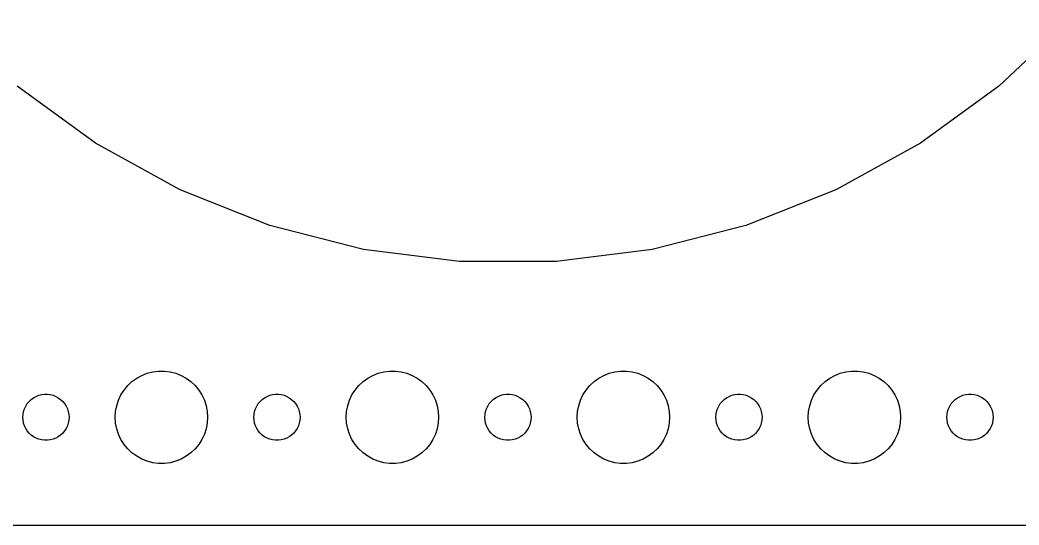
# Model space of a CAD drawing. Header units: metres. Extents: x -270 to 270, y -67 to 67.
# Drawn here: x -136.7 to -71.8, y -67 to -34.2 of the extents above; entities that cross this region are included whole.
import ezdxf

# ---------------------------------------------------------------- set-up
doc = ezdxf.new("R2010")
doc.units = ezdxf.units.M

msp = doc.modelspace()

# ---------------------------------------------------------------- linework, layer by layer
for p, q in [((-68.5516, -34.2274), (-73.1288, -38.5257)), ((-131.791, -42.2164), (-136.871, -38.5257)), ((-73.1288, -38.5257), (-78.2087, -42.2164)), ((-126.289, -45.2413), (-131.791, -42.2164)), ((-78.2087, -42.2164), (-83.711, -45.2413)), ((-120.451, -47.5528), (-126.289, -45.2413)), ((-83.711, -45.2413), (-89.5491, -47.5528)), ((-114.369, -49.1143), (-120.451, -47.5528)), ((-89.5491, -47.5528), (-95.6309, -49.1143)), ((-108.14, -49.9013), (-114.369, -49.1143)), ((-95.6309, -49.1143), (-101.86, -49.9013)), ((-101.86, -49.9013), (-108.14, -49.9013)), ((-128.427, -57.1468), (-128.062, -57.0531)), ((-128.062, -57.0531), (-127.688, -57.0059)), ((-127.688, -57.0059), (-127.312, -57.0059)), ((-127.312, -57.0059), (-126.938, -57.0531)), ((-126.938, -57.0531), (-126.573, -57.1468)), ((-113.427, -57.1468), (-113.062, -57.0531)), ((-113.062, -57.0531), (-112.688, -57.0059)), ((-112.688, -57.0059), (-112.312, -57.0059)), ((-112.312, -57.0059), (-111.938, -57.0531)), ((-111.938, -57.0531), (-111.573, -57.1468)), ((-98.427, -57.1468), (-98.0621, -57.0531)), ((-98.0621, -57.0531), (-97.6884, -57.0059)), ((-97.6884, -57.0059), (-97.3116, -57.0059)), ((-97.3116, -57.0059), (-96.9379, -57.0531)), ((-96.9379, -57.0531), (-96.573, -57.1468)), ((-83.427, -57.1468), (-83.0621, -57.0531)), ((-83.0621, -57.0531), (-82.6884, -57.0059)), ((-82.6884, -57.0059), (-82.3116, -57.0059)), ((-82.3116, -57.0059), (-81.9379, -57.0531)), ((-81.9379, -57.0531), (-81.573, -57.1468)), ((-129.687, -57.9464), (-129.412, -57.6885)), ((-129.412, -57.6885), (-129.107, -57.467)), ((-129.107, -57.467), (-128.777, -57.2855)), ((-128.777, -57.2855), (-128.427, -57.1468)), ((-126.573, -57.1468), (-126.223, -57.2855)), ((-126.223, -57.2855), (-125.893, -57.467)), ((-125.893, -57.467), (-125.588, -57.6885)), ((-125.588, -57.6885), (-125.313, -57.9464)), ((-114.687, -57.9464), (-114.412, -57.6885)), ((-114.412, -57.6885), (-114.107, -57.467)), ((-114.107, -57.467), (-113.777, -57.2855)), ((-113.777, -57.2855), (-113.427, -57.1468)), ((-111.573, -57.1468), (-111.223, -57.2855)), ((-111.223, -57.2855), (-110.893, -57.467)), ((-110.893, -57.467), (-110.588, -57.6885)), ((-110.588, -57.6885), (-110.313, -57.9464)), ((-99.6869, -57.9464), (-99.4123, -57.6885)), ((-99.4123, -57.6885), (-99.1075, -57.467)), ((-99.1075, -57.467), (-98.7773, -57.2855)), ((-98.7773, -57.2855), (-98.427, -57.1468)), ((-96.573, -57.1468), (-96.2227, -57.2855)), ((-96.2227, -57.2855), (-95.8925, -57.467)), ((-95.8925, -57.467), (-95.5877, -57.6885)), ((-95.5877, -57.6885), (-95.3131, -57.9464)), ((-84.6869, -57.9464), (-84.4123, -57.6885)), ((-84.4123, -57.6885), (-84.1075, -57.467)), ((-84.1075, -57.467), (-83.7773, -57.2855)), ((-83.7773, -57.2855), (-83.427, -57.1468)), ((-81.573, -57.1468), (-81.2227, -57.2855)), ((-81.2227, -57.2855), (-80.8925, -57.467)), ((-80.8925, -57.467), (-80.5877, -57.6885)), ((-80.5877, -57.6885), (-80.3131, -57.9464)), ((-130.129, -58.5547), (-129.927, -58.2366)), ((-129.927, -58.2366), (-129.687, -57.9464)), ((-125.313, -57.9464), (-125.073, -58.2366)), ((-125.073, -58.2366), (-124.871, -58.5547)), ((-115.129, -58.5547), (-114.927, -58.2366)), ((-114.927, -58.2366), (-114.687, -57.9464)), ((-110.313, -57.9464), (-110.073, -58.2366)), ((-110.073, -58.2366), (-109.871, -58.5547)), ((-100.129, -58.5547), (-99.927, -58.2366)), ((-99.927, -58.2366), (-99.6869, -57.9464)), ((-95.3131, -57.9464), (-95.073, -58.2366)), ((-95.073, -58.2366), (-94.8711, -58.5547)), ((-85.1289, -58.5547), (-84.927, -58.2366)), ((-84.927, -58.2366), (-84.6869, -57.9464)), ((-80.3131, -57.9464), (-80.073, -58.2366)), ((-80.073, -58.2366), (-79.8711, -58.5547)), ((-136.214, -59.1183), (-136.093, -58.9732)), ((-136.093, -58.9732), (-135.956, -58.8442)), ((-135.956, -58.8442), (-135.804, -58.7335)), ((-135.804, -58.7335), (-135.639, -58.6428)), ((-135.639, -58.6428), (-135.464, -58.5734)), ((-135.464, -58.5734), (-135.281, -58.5266)), ((-135.281, -58.5266), (-135.094, -58.503)), ((-135.094, -58.503), (-134.906, -58.503)), ((-134.906, -58.503), (-134.719, -58.5266)), ((-134.719, -58.5266), (-134.536, -58.5734)), ((-134.536, -58.5734), (-134.361, -58.6428)), ((-134.361, -58.6428), (-134.196, -58.7335)), ((-134.196, -58.7335), (-134.044, -58.8442)), ((-134.044, -58.8442), (-133.907, -58.9732)), ((-133.907, -58.9732), (-133.786, -59.1183)), ((-130.406, -59.2539), (-130.289, -58.8956)), ((-130.289, -58.8956), (-130.129, -58.5547)), ((-124.871, -58.5547), (-124.711, -58.8956)), ((-124.711, -58.8956), (-124.594, -59.2539)), ((-121.214, -59.1183), (-121.093, -58.9732)), ((-121.093, -58.9732), (-120.956, -58.8442)), ((-120.956, -58.8442), (-120.804, -58.7335)), ((-120.804, -58.7335), (-120.639, -58.6428)), ((-120.639, -58.6428), (-120.464, -58.5734)), ((-120.464, -58.5734), (-120.281, -58.5266)), ((-120.281, -58.5266), (-120.094, -58.503)), ((-120.094, -58.503), (-119.906, -58.503)), ((-119.906, -58.503), (-119.719, -58.5266)), ((-119.719, -58.5266), (-119.536, -58.5734)), ((-119.536, -58.5734), (-119.361, -58.6428)), ((-119.361, -58.6428), (-119.196, -58.7335)), ((-119.196, -58.7335), (-119.044, -58.8442)), ((-119.044, -58.8442), (-118.907, -58.9732)), ((-118.907, -58.9732), (-118.786, -59.1183)), ((-115.406, -59.2539), (-115.289, -58.8956)), ((-115.289, -58.8956), (-115.129, -58.5547)), ((-109.871, -58.5547), (-109.711, -58.8956)), ((-109.711, -58.8956), (-109.594, -59.2539)), ((-106.214, -59.1183), (-106.093, -58.9732)), ((-106.093, -58.9732), (-105.956, -58.8442)), ((-105.956, -58.8442), (-105.804, -58.7335)), ((-105.804, -58.7335), (-105.639, -58.6428)), ((-105.639, -58.6428), (-105.464, -58.5734)), ((-105.464, -58.5734), (-105.281, -58.5266)), ((-105.281, -58.5266), (-105.094, -58.503)), ((-105.094, -58.503), (-104.906, -58.503)), ((-104.906, -58.503), (-104.719, -58.5266)), ((-104.719, -58.5266), (-104.536, -58.5734)), ((-104.536, -58.5734), (-104.361, -58.6428)), ((-104.361, -58.6428), (-104.196, -58.7335)), ((-104.196, -58.7335), (-104.044, -58.8442)), ((-104.044, -58.8442), (-103.907, -58.9732)), ((-103.907, -58.9732), (-103.786, -59.1183)), ((-100.406, -59.2539), (-100.289, -58.8956)), ((-100.289, -58.8956), (-100.129, -58.5547)), ((-94.8711, -58.5547), (-94.7107, -58.8956)), ((-94.7107, -58.8956), (-94.5943, -59.2539)), ((-91.2135, -59.1183), (-91.0934, -58.9732)), ((-91.0934, -58.9732), (-90.9561, -58.8442)), ((-90.9561, -58.8442), (-90.8037, -58.7335)), ((-90.8037, -58.7335), (-90.6387, -58.6428)), ((-90.6387, -58.6428), (-90.4635, -58.5734)), ((-90.4635, -58.5734), (-90.2811, -58.5266)), ((-90.2811, -58.5266), (-90.0942, -58.503)), ((-90.0942, -58.503), (-89.9058, -58.503)), ((-89.9058, -58.503), (-89.7189, -58.5266)), ((-89.7189, -58.5266), (-89.5365, -58.5734)), ((-89.5365, -58.5734), (-89.3613, -58.6428)), ((-89.3613, -58.6428), (-89.1963, -58.7335)), ((-89.1963, -58.7335), (-89.0439, -58.8442)), ((-89.0439, -58.8442), (-88.9065, -58.9732)), ((-88.9065, -58.9732), (-88.7865, -59.1183)), ((-85.4057, -59.2539), (-85.2893, -58.8956)), ((-85.2893, -58.8956), (-85.1289, -58.5547)), ((-79.8711, -58.5547), (-79.7107, -58.8956)), ((-79.7107, -58.8956), (-79.5943, -59.2539)), ((-76.2135, -59.1183), (-76.0934, -58.9732)), ((-76.0934, -58.9732), (-75.9561, -58.8442)), ((-75.9561, -58.8442), (-75.8037, -58.7335)), ((-75.8037, -58.7335), (-75.6387, -58.6428)), ((-75.6387, -58.6428), (-75.4635, -58.5734)), ((-75.4635, -58.5734), (-75.2811, -58.5266)), ((-75.2811, -58.5266), (-75.0942, -58.503)), ((-75.0942, -58.503), (-74.9058, -58.503)), ((-74.9058, -58.503), (-74.7189, -58.5266)), ((-74.7189, -58.5266), (-74.5365, -58.5734)), ((-74.5365, -58.5734), (-74.3613, -58.6428)), ((-74.3613, -58.6428), (-74.1963, -58.7335)), ((-74.1963, -58.7335), (-74.0439, -58.8442)), ((-74.0439, -58.8442), (-73.9065, -58.9732)), ((-73.9065, -58.9732), (-73.7865, -59.1183)), ((-136.488, -59.812), (-136.453, -59.627)), ((-136.453, -59.627), (-136.395, -59.4478)), ((-136.395, -59.4478), (-136.314, -59.2774)), ((-136.314, -59.2774), (-136.214, -59.1183)), ((-133.786, -59.1183), (-133.686, -59.2774)), ((-133.686, -59.2774), (-133.605, -59.4478)), ((-133.605, -59.4478), (-133.547, -59.627)), ((-133.547, -59.627), (-133.512, -59.812)), ((-130.5, -60), (-130.476, -59.624)), ((-130.476, -59.624), (-130.406, -59.2539)), ((-124.594, -59.2539), (-124.524, -59.624)), ((-124.524, -59.624), (-124.5, -60)), ((-121.488, -59.812), (-121.453, -59.627)), ((-121.453, -59.627), (-121.395, -59.4478)), ((-121.395, -59.4478), (-121.314, -59.2774)), ((-121.314, -59.2774), (-121.214, -59.1183)), ((-118.786, -59.1183), (-118.686, -59.2774)), ((-118.686, -59.2774), (-118.605, -59.4478)), ((-118.605, -59.4478), (-118.547, -59.627)), ((-118.547, -59.627), (-118.512, -59.812)), ((-115.5, -60), (-115.476, -59.624)), ((-115.476, -59.624), (-115.406, -59.2539)), ((-109.594, -59.2539), (-109.524, -59.624)), ((-109.524, -59.624), (-109.5, -60)), ((-106.488, -59.812), (-106.453, -59.627)), ((-106.453, -59.627), (-106.395, -59.4478)), ((-106.395, -59.4478), (-106.314, -59.2774)), ((-106.314, -59.2774), (-106.214, -59.1183)), ((-103.786, -59.1183), (-103.686, -59.2774)), ((-103.686, -59.2774), (-103.605, -59.4478)), ((-103.605, -59.4478), (-103.547, -59.627)), ((-103.547, -59.627), (-103.512, -59.812)), ((-100.5, -60), (-100.476, -59.624)), ((-100.476, -59.624), (-100.406, -59.2539)), ((-94.5943, -59.2539), (-94.5237, -59.624)), ((-94.5237, -59.624), (-94.5, -60)), ((-91.4882, -59.812), (-91.4529, -59.627)), ((-91.4529, -59.627), (-91.3947, -59.4478)), ((-91.3947, -59.4478), (-91.3145, -59.2774)), ((-91.3145, -59.2774), (-91.2135, -59.1183)), ((-88.7865, -59.1183), (-88.6855, -59.2774)), ((-88.6855, -59.2774), (-88.6053, -59.4478)), ((-88.6053, -59.4478), (-88.5471, -59.627)), ((-88.5471, -59.627), (-88.5118, -59.812)), ((-85.5, -60), (-85.4763, -59.624)), ((-85.4763, -59.624), (-85.4057, -59.2539)), ((-79.5943, -59.2539), (-79.5237, -59.624)), ((-79.5237, -59.624), (-79.5, -60)), ((-76.4882, -59.812), (-76.4529, -59.627)), ((-76.4529, -59.627), (-76.3947, -59.4478)), ((-76.3947, -59.4478), (-76.3145, -59.2774)), ((-76.3145, -59.2774), (-76.2135, -59.1183)), ((-73.7865, -59.1183), (-73.6855, -59.2774)), ((-73.6855, -59.2774), (-73.6053, -59.4478)), ((-73.6053, -59.4478), (-73.5471, -59.627)), ((-73.5471, -59.627), (-73.5118, -59.812)), ((-136.5, -60), (-136.488, -59.812)), ((-136.488, -60.188), (-136.5, -60)), ((-136.453, -60.373), (-136.488, -60.188)), ((-133.512, -60.188), (-133.547, -60.373)), ((-133.512, -59.812), (-133.5, -60)), ((-133.5, -60), (-133.512, -60.188)), ((-130.476, -60.376), (-130.5, -60)), ((-124.5, -60), (-124.524, -60.376)), ((-121.5, -60), (-121.488, -59.812)), ((-121.488, -60.188), (-121.5, -60)), ((-121.453, -60.373), (-121.488, -60.188)), ((-118.512, -60.188), (-118.547, -60.373)), ((-118.512, -59.812), (-118.5, -60)), ((-118.5, -60), (-118.512, -60.188)), ((-115.476, -60.376), (-115.5, -60)), ((-109.5, -60), (-109.524, -60.376)), ((-106.5, -60), (-106.488, -59.812)), ((-106.488, -60.188), (-106.5, -60)), ((-106.453, -60.373), (-106.488, -60.188)), ((-103.512, -60.188), (-103.547, -60.373)), ((-103.512, -59.812), (-103.5, -60)), ((-103.5, -60), (-103.512, -60.188)), ((-100.476, -60.376), (-100.5, -60)), ((-94.5, -60), (-94.5237, -60.376)), ((-91.5, -60), (-91.4882, -59.812)), ((-91.4882, -60.188), (-91.5, -60)), ((-91.4529, -60.373), (-91.4882, -60.188)), ((-88.5118, -60.188), (-88.5471, -60.373)), ((-88.5118, -59.812), (-88.5, -60)), ((-88.5, -60), (-88.5118, -60.188)), ((-85.4763, -60.376), (-85.5, -60)), ((-79.5, -60), (-79.5237, -60.376)), ((-76.5, -60), (-76.4882, -59.812)), ((-76.4882, -60.188), (-76.5, -60)), ((-76.4529, -60.373), (-76.4882, -60.188)), ((-73.5118, -60.188), (-73.5471, -60.373)), ((-73.5118, -59.812), (-73.5, -60)), ((-73.5, -60), (-73.5118, -60.188)), ((-136.395, -60.5522), (-136.453, -60.373)), ((-136.314, -60.7226), (-136.395, -60.5522)), ((-136.214, -60.8817), (-136.314, -60.7226)), ((-136.093, -61.0268), (-136.214, -60.8817)), ((-133.786, -60.8817), (-133.907, -61.0268)), ((-133.686, -60.7226), (-133.786, -60.8817)), ((-133.605, -60.5522), (-133.686, -60.7226)), ((-133.547, -60.373), (-133.605, -60.5522)), ((-130.406, -60.7461), (-130.476, -60.376)), ((-130.289, -61.1044), (-130.406, -60.7461)), ((-124.594, -60.7461), (-124.711, -61.1044)), ((-124.524, -60.376), (-124.594, -60.7461)), ((-121.395, -60.5522), (-121.453, -60.373)), ((-121.314, -60.7226), (-121.395, -60.5522)), ((-121.214, -60.8817), (-121.314, -60.7226)), ((-121.093, -61.0268), (-121.214, -60.8817)), ((-118.786, -60.8817), (-118.907, -61.0268)), ((-118.686, -60.7226), (-118.786, -60.8817)), ((-118.605, -60.5522), (-118.686, -60.7226)), ((-118.547, -60.373), (-118.605, -60.5522)), ((-115.406, -60.7461), (-115.476, -60.376)), ((-115.289, -61.1044), (-115.406, -60.7461)), ((-109.594, -60.7461), (-109.711, -61.1044)), ((-109.524, -60.376), (-109.594, -60.7461)), ((-106.395, -60.5522), (-106.453, -60.373)), ((-106.314, -60.7226), (-106.395, -60.5522)), ((-106.214, -60.8817), (-106.314, -60.7226)), ((-106.093, -61.0268), (-106.214, -60.8817)), ((-103.786, -60.8817), (-103.907, -61.0268)), ((-103.686, -60.7226), (-103.786, -60.8817)), ((-103.605, -60.5522), (-103.686, -60.7226)), ((-103.547, -60.373), (-103.605, -60.5522)), ((-100.406, -60.7461), (-100.476, -60.376)), ((-100.289, -61.1044), (-100.406, -60.7461)), ((-94.5943, -60.7461), (-94.7107, -61.1044)), ((-94.5237, -60.376), (-94.5943, -60.7461)), ((-91.3947, -60.5522), (-91.4529, -60.373)), ((-91.3145, -60.7226), (-91.3947, -60.5522)), ((-91.2135, -60.8817), (-91.3145, -60.7226)), ((-91.0934, -61.0268), (-91.2135, -60.8817)), ((-88.7865, -60.8817), (-88.9065, -61.0268)), ((-88.6855, -60.7226), (-88.7865, -60.8817)), ((-88.6053, -60.5522), (-88.6855, -60.7226)), ((-88.5471, -60.373), (-88.6053, -60.5522)), ((-85.4057, -60.7461), (-85.4763, -60.376)), ((-85.2893, -61.1044), (-85.4057, -60.7461)), ((-79.5943, -60.7461), (-79.7107, -61.1044)), ((-79.5237, -60.376), (-79.5943, -60.7461)), ((-76.3947, -60.5522), (-76.4529, -60.373)), ((-76.3145, -60.7226), (-76.3947, -60.5522)), ((-76.2135, -60.8817), (-76.3145, -60.7226)), ((-76.0934, -61.0268), (-76.2135, -60.8817)), ((-73.7865, -60.8817), (-73.9065, -61.0268)), ((-73.6855, -60.7226), (-73.7865, -60.8817)), ((-73.6053, -60.5522), (-73.6855, -60.7226)), ((-73.5471, -60.373), (-73.6053, -60.5522)), ((-135.956, -61.1558), (-136.093, -61.0268)), ((-135.804, -61.2665), (-135.956, -61.1558)), ((-135.639, -61.3572), (-135.804, -61.2665)), ((-135.464, -61.4266), (-135.639, -61.3572)), ((-135.281, -61.4734), (-135.464, -61.4266)), ((-135.094, -61.497), (-135.281, -61.4734)), ((-134.906, -61.497), (-135.094, -61.497)), ((-134.719, -61.4734), (-134.906, -61.497)), ((-134.536, -61.4266), (-134.719, -61.4734)), ((-134.361, -61.3572), (-134.536, -61.4266)), ((-134.196, -61.2665), (-134.361, -61.3572)), ((-134.044, -61.1558), (-134.196, -61.2665)), ((-133.907, -61.0268), (-134.044, -61.1558)), ((-130.129, -61.4453), (-130.289, -61.1044)), ((-129.927, -61.7634), (-130.129, -61.4453)), ((-124.871, -61.4453), (-125.073, -61.7634)), ((-124.711, -61.1044), (-124.871, -61.4453)), ((-120.956, -61.1558), (-121.093, -61.0268)), ((-120.804, -61.2665), (-120.956, -61.1558)), ((-120.639, -61.3572), (-120.804, -61.2665)), ((-120.464, -61.4266), (-120.639, -61.3572)), ((-120.281, -61.4734), (-120.464, -61.4266)), ((-120.094, -61.497), (-120.281, -61.4734)), ((-119.906, -61.497), (-120.094, -61.497)), ((-119.719, -61.4734), (-119.906, -61.497)), ((-119.536, -61.4266), (-119.719, -61.4734)), ((-119.361, -61.3572), (-119.536, -61.4266)), ((-119.196, -61.2665), (-119.361, -61.3572)), ((-119.044, -61.1558), (-119.196, -61.2665)), ((-118.907, -61.0268), (-119.044, -61.1558)), ((-115.129, -61.4453), (-115.289, -61.1044)), ((-114.927, -61.7634), (-115.129, -61.4453)), ((-109.871, -61.4453), (-110.073, -61.7634)), ((-109.711, -61.1044), (-109.871, -61.4453)), ((-105.956, -61.1558), (-106.093, -61.0268)), ((-105.804, -61.2665), (-105.956, -61.1558)), ((-105.639, -61.3572), (-105.804, -61.2665)), ((-105.464, -61.4266), (-105.639, -61.3572)), ((-105.281, -61.4734), (-105.464, -61.4266)), ((-105.094, -61.497), (-105.281, -61.4734)), ((-104.906, -61.497), (-105.094, -61.497)), ((-104.719, -61.4734), (-104.906, -61.497)), ((-104.536, -61.4266), (-104.719, -61.4734)), ((-104.361, -61.3572), (-104.536, -61.4266)), ((-104.196, -61.2665), (-104.361, -61.3572)), ((-104.044, -61.1558), (-104.196, -61.2665)), ((-103.907, -61.0268), (-104.044, -61.1558)), ((-100.129, -61.4453), (-100.289, -61.1044)), ((-99.927, -61.7634), (-100.129, -61.4453)), ((-94.8711, -61.4453), (-95.073, -61.7634)), ((-94.7107, -61.1044), (-94.8711, -61.4453)), ((-90.9561, -61.1558), (-91.0934, -61.0268)), ((-90.8037, -61.2665), (-90.9561, -61.1558)), ((-90.6387, -61.3572), (-90.8037, -61.2665)), ((-90.4635, -61.4266), (-90.6387, -61.3572)), ((-90.2811, -61.4734), (-90.4635, -61.4266)), ((-90.0942, -61.497), (-90.2811, -61.4734)), ((-89.9058, -61.497), (-90.0942, -61.497)), ((-89.7189, -61.4734), (-89.9058, -61.497)), ((-89.5365, -61.4266), (-89.7189, -61.4734)), ((-89.3613, -61.3572), (-89.5365, -61.4266)), ((-89.1963, -61.2665), (-89.3613, -61.3572)), ((-89.0439, -61.1558), (-89.1963, -61.2665)), ((-88.9065, -61.0268), (-89.0439, -61.1558)), ((-85.1289, -61.4453), (-85.2893, -61.1044)), ((-84.927, -61.7634), (-85.1289, -61.4453)), ((-79.8711, -61.4453), (-80.073, -61.7634)), ((-79.7107, -61.1044), (-79.8711, -61.4453)), ((-75.9561, -61.1558), (-76.0934, -61.0268)), ((-75.8037, -61.2665), (-75.9561, -61.1558)), ((-75.6387, -61.3572), (-75.8037, -61.2665)), ((-75.4635, -61.4266), (-75.6387, -61.3572)), ((-75.2811, -61.4734), (-75.4635, -61.4266)), ((-75.0942, -61.497), (-75.2811, -61.4734)), ((-74.9058, -61.497), (-75.0942, -61.497)), ((-74.7189, -61.4734), (-74.9058, -61.497)), ((-74.5365, -61.4266), (-74.7189, -61.4734)), ((-74.3613, -61.3572), (-74.5365, -61.4266)), ((-74.1963, -61.2665), (-74.3613, -61.3572)), ((-74.0439, -61.1558), (-74.1963, -61.2665)), ((-73.9065, -61.0268), (-74.0439, -61.1558)), ((-129.687, -62.0536), (-129.927, -61.7634)), ((-129.412, -62.3115), (-129.687, -62.0536)), ((-125.313, -62.0536), (-125.588, -62.3115)), ((-125.073, -61.7634), (-125.313, -62.0536)), ((-114.687, -62.0536), (-114.927, -61.7634)), ((-114.412, -62.3115), (-114.687, -62.0536)), ((-110.313, -62.0536), (-110.588, -62.3115)), ((-110.073, -61.7634), (-110.313, -62.0536)), ((-99.6869, -62.0536), (-99.927, -61.7634)), ((-99.4123, -62.3115), (-99.6869, -62.0536)), ((-95.3131, -62.0536), (-95.5877, -62.3115)), ((-95.073, -61.7634), (-95.3131, -62.0536)), ((-84.6869, -62.0536), (-84.927, -61.7634)), ((-84.4123, -62.3115), (-84.6869, -62.0536)), ((-80.3131, -62.0536), (-80.5877, -62.3115)), ((-80.073, -61.7634), (-80.3131, -62.0536)), ((-129.107, -62.533), (-129.412, -62.3115)), ((-128.777, -62.7145), (-129.107, -62.533)), ((-128.427, -62.8532), (-128.777, -62.7145)), ((-128.062, -62.9469), (-128.427, -62.8532)), ((-126.573, -62.8532), (-126.938, -62.9469)), ((-126.223, -62.7145), (-126.573, -62.8532)), ((-125.893, -62.533), (-126.223, -62.7145)), ((-125.588, -62.3115), (-125.893, -62.533)), ((-114.107, -62.533), (-114.412, -62.3115)), ((-113.777, -62.7145), (-114.107, -62.533)), ((-113.427, -62.8532), (-113.777, -62.7145)), ((-113.062, -62.9469), (-113.427, -62.8532)), ((-111.573, -62.8532), (-111.938, -62.9469)), ((-111.223, -62.7145), (-111.573, -62.8532)), ((-110.893, -62.533), (-111.223, -62.7145)), ((-110.588, -62.3115), (-110.893, -62.533)), ((-99.1075, -62.533), (-99.4123, -62.3115)), ((-98.7773, -62.7145), (-99.1075, -62.533)), ((-98.427, -62.8532), (-98.7773, -62.7145)), ((-98.0621, -62.9469), (-98.427, -62.8532)), ((-96.573, -62.8532), (-96.9379, -62.9469)), ((-96.2227, -62.7145), (-96.573, -62.8532)), ((-95.8925, -62.533), (-96.2227, -62.7145)), ((-95.5877, -62.3115), (-95.8925, -62.533)), ((-84.1075, -62.533), (-84.4123, -62.3115)), ((-83.7773, -62.7145), (-84.1075, -62.533)), ((-83.427, -62.8532), (-83.7773, -62.7145)), ((-83.0621, -62.9469), (-83.427, -62.8532)), ((-81.573, -62.8532), (-81.9379, -62.9469)), ((-81.2227, -62.7145), (-81.573, -62.8532)), ((-80.8925, -62.533), (-81.2227, -62.7145)), ((-80.5877, -62.3115), (-80.8925, -62.533)), ((-127.688, -62.9941), (-128.062, -62.9469)), ((-127.312, -62.9941), (-127.688, -62.9941)), ((-126.938, -62.9469), (-127.312, -62.9941)), ((-112.688, -62.9941), (-113.062, -62.9469)), ((-112.312, -62.9941), (-112.688, -62.9941)), ((-111.938, -62.9469), (-112.312, -62.9941)), ((-97.6884, -62.9941), (-98.0621, -62.9469)), ((-97.3116, -62.9941), (-97.6884, -62.9941)), ((-96.9379, -62.9469), (-97.3116, -62.9941)), ((-82.6884, -62.9941), (-83.0621, -62.9469)), ((-82.3116, -62.9941), (-82.6884, -62.9941)), ((-81.9379, -62.9469), (-82.3116, -62.9941)), ((-264.814, -66.9901), (264.814, -66.9901))]:
    msp.add_line(p, q)

doc.saveas('drawing.dxf')
